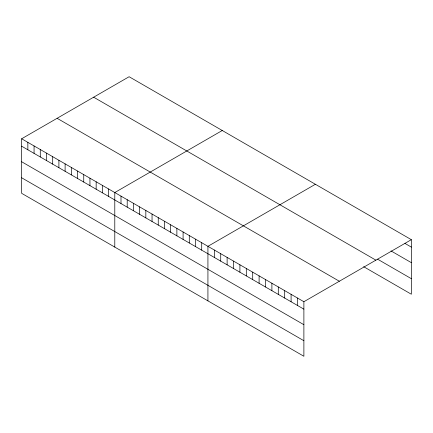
<?xml version="1.0" encoding="UTF-8"?>
<svg xmlns="http://www.w3.org/2000/svg" width="433" height="433" viewBox="0 0 433 433"><rect width="100%" height="100%" fill="white"/><g stroke="black" fill="none" stroke-linecap="round" stroke-linejoin="round"><path stroke-width="0.65" d="M21.65 138.771L303.885 301.72L303.885 356.272L21.65 193.324L21.65 138.771L129.115 76.728L411.35 239.676L411.35 294.229L363.66 266.696M222.253 130.501L114.788 192.544L114.788 247.097M315.392 184.274L207.927 246.317L207.927 300.87M303.885 301.72L411.35 239.676M404.952 243.411L411.35 247.108M390.994 250.902L411.35 262.658M377.619 259.205L411.35 278.679M93.652 97.203L375.887 260.152M57.113 118.296L339.348 281.244M21.65 146.202L303.885 309.151M21.65 161.753L303.885 324.701M21.65 177.774L303.885 340.722M297.487 298.023L297.487 305.46M291.09 294.332L291.09 301.763M284.692 290.64L284.692 298.072M278.295 286.944L278.295 294.375M271.897 283.252L271.897 290.684M265.499 279.561L265.499 286.992M259.102 275.864L259.102 283.296M252.704 272.173L252.704 279.604M246.307 268.476L246.307 275.908M239.909 264.785L239.909 272.216M233.511 261.094L233.511 268.525M227.119 257.397L227.119 264.828M220.722 253.706L220.722 261.137M214.324 250.009L214.324 257.44M201.713 242.734L201.713 250.166M195.505 239.146L195.505 246.577M189.297 235.563L189.297 242.994M183.089 231.98L183.089 239.411M176.881 228.391L176.881 235.823M170.672 224.808L170.672 232.24M164.459 221.225L164.459 228.656M158.251 217.637L158.251 225.068M152.043 214.054L152.043 221.485M145.834 210.47L145.834 217.902M139.626 206.882L139.626 214.313M133.413 203.299L133.413 210.73M127.205 199.716L127.205 207.147M120.996 196.127L120.996 203.559M108.58 188.961L108.58 196.393M102.367 185.373L102.367 192.809M96.158 181.79L96.158 189.221M89.95 178.207L89.95 185.638M83.742 174.618L83.742 182.055M77.534 171.035L77.534 178.466M71.326 167.452L71.326 174.883M65.112 163.869L65.112 171.3M58.904 160.28L58.904 167.712M52.696 156.697L52.696 164.129M46.488 153.114L46.488 160.546M40.28 149.526L40.28 156.957M34.066 145.943L34.066 153.374M27.858 142.36L27.858 149.791"/></g></svg>
